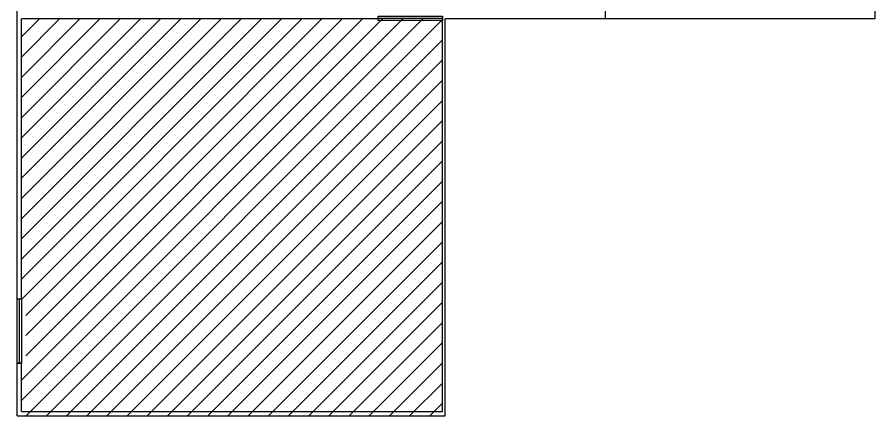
# Model space of a CAD drawing. Header units: metres. Extents: x 2307.3 to 2367.4, y 519 to 589.
# Drawn here: x 2307.3 to 2367.4, y 519 to 546.9 of the extents above; entities that cross this region are included whole.
import ezdxf

# ---------------------------------------------------------------- set-up
doc = ezdxf.new("R2010")
doc.units = ezdxf.units.M
for name, color, linetype in [('01-MUROS EXTERIORES', 6, 'Continuous'), ('08-HATCH RAYADO', 251, 'Continuous'), ('09-REJAS', 3, 'Continuous')]:
    doc.layers.add(name, color=color, linetype=linetype)

msp = doc.modelspace()

# ---------------------------------------------------------------- hatches: boundary and pattern name
at = {"layer": '08-HATCH RAYADO'}
h = msp.add_hatch(dxfattribs=at)
h.set_pattern_fill('_USER', color=256, angle=45, pattern_type=0)
h.set_pattern_definition([(45, (0, 0), (-0.7071068, 0.7071068), [])])
h.paths.add_polyline_path([(2337.116878, 546.768659), (2307.616878, 546.768659), (2307.616878, 527.168659), (2307.766878, 527.168659), (2307.916878, 527.168659), (2307.916878, 522.668659), (2307.616878, 522.668659), (2307.616878, 518.968659), (2337.116878, 518.968659)])

# ---------------------------------------------------------------- linework, layer by layer
at = {"layer": '01-MUROS EXTERIORES'}
for p, q in [((2307.316878, 527.168659), (2307.316878, 584.968659)), ((2348.516878, 574.351895), (2348.516878, 546.768659)), ((2367.416878, 563.038659), (2367.416878, 546.768659)), ((2337.116878, 546.968659), (2337.116878, 546.768659)), ((2307.616878, 527.168659), (2307.616878, 546.768659)), ((2332.616878, 546.768659), (2307.616878, 546.768659)), ((2337.116878, 519.268659), (2337.116878, 546.768659)), ((2337.116878, 546.768659), (2337.116878, 546.768659)), ((2337.316878, 518.968659), (2337.316878, 546.768659)), ((2367.416878, 546.768659), (2337.316878, 546.768659)), ((2307.316878, 527.168659), (2307.616878, 527.168659)), ((2307.316878, 518.968659), (2307.316878, 522.668659)), ((2307.316878, 522.668659), (2307.616878, 522.668659)), ((2307.616878, 519.268659), (2307.616878, 522.668659)), ((2307.616878, 519.268659), (2337.116878, 519.268659)), ((2307.316878, 518.968659), (2337.316878, 518.968659)), ((2307.316878, 518.968659), (2307.616878, 518.968659))]:
    msp.add_line(p, q, dxfattribs=at)
at = {"layer": '09-REJAS', "color": 2}
for p, q in [((2332.616878, 546.818659), (2337.116878, 546.818659)), ((2307.466878, 527.168659), (2307.466878, 522.668659))]:
    msp.add_line(p, q, dxfattribs=at)
for points in [[(2332.616878, 546.668659), (2332.616878, 546.968659), (2337.116878, 546.968659), (2337.116878, 546.668659)], [(2307.316878, 527.168659), (2307.616878, 527.168659), (2307.616878, 522.668659), (2307.316878, 522.668659)]]:
    msp.add_lwpolyline(points, close=True, dxfattribs=at)

doc.saveas('drawing.dxf')
